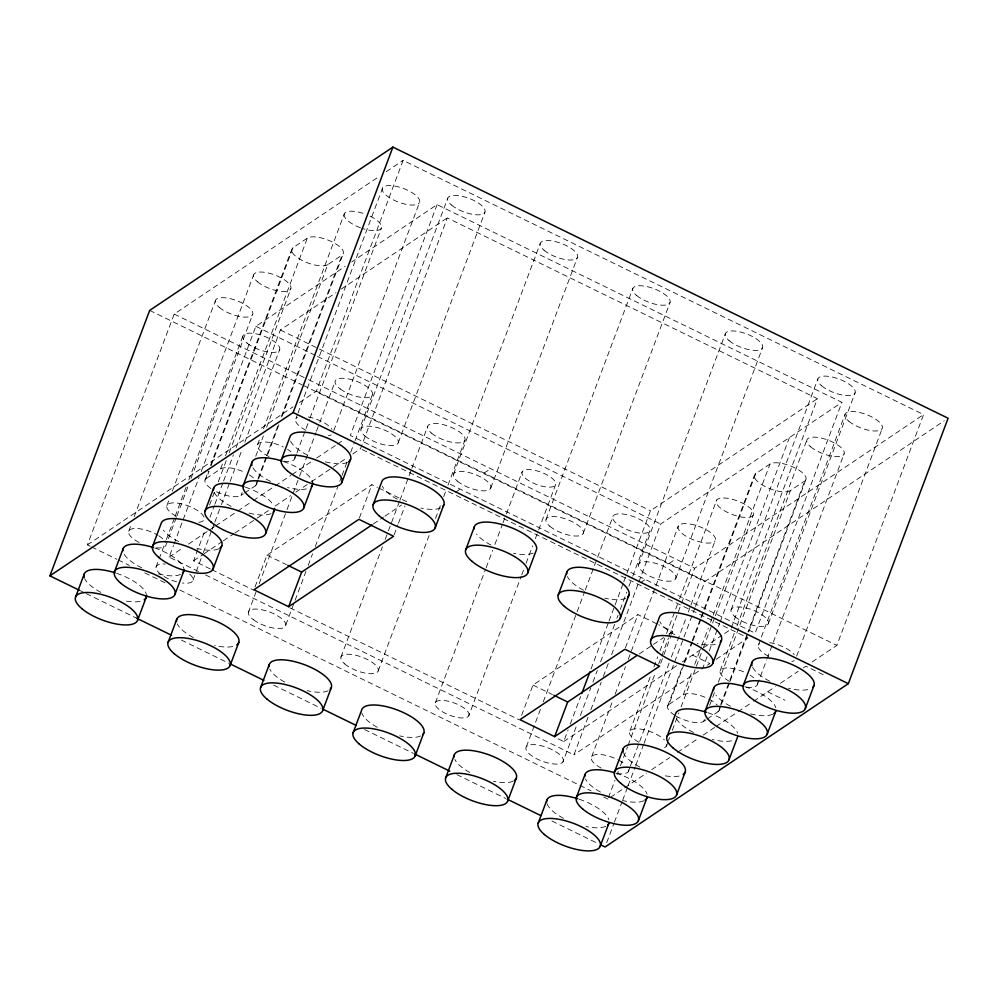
<?xml version="1.0" encoding="UTF-8"?>
<svg xmlns="http://www.w3.org/2000/svg" width="998" height="998" viewBox="0 0 998 998"><rect width="100%" height="100%" fill="white"/><g stroke="black" fill="none" stroke-linecap="round" stroke-linejoin="round"><path stroke-width="0.75" stroke-dasharray="4.99 3.74" d="M90.219 546.268L87.412 544.896L174.176 314.083L379.826 176.01M128.73 531.26L131.449 524.012M134.181 516.752L215.481 300.46M166.878 505.649L169.61 498.389M172.342 491.128L253.642 274.837M156.05 567.064L165.868 540.941M166.417 539.494L174.6 517.712M175.149 516.265L186.065 487.224M188.784 479.976L242.801 336.264M176.309 517.563L165.942 545.145A19.86 7.248 20.6 0 1 154.54 547.59M176.858 516.116L187.774 487.086M191.042 478.366L252.706 314.333M198.515 571.492L169.099 557.134L173.465 545.519M174.001 544.072L199.101 477.294M201.284 471.48L255.85 326.321L345.183 266.341M205.039 480.026L208.308 471.318M210.491 465.517L291.79 249.213M210.99 488.583A19.86 7.248 20.6 0 1 206.299 478.504L209.031 471.243M211.214 465.43L293.05 247.691L307.359 238.085A19.86 7.248 20.6 0 1 331.86 241.753A19.86 7.248 20.6 0 1 342.065 255.026L280.401 419.06M206.299 478.504L220.608 468.885L222.791 463.084M225.511 455.824L307.359 238.085M209.555 505.013L215.019 490.492M218.288 481.784L226.471 460.016M229.203 452.755L290.855 288.721M210.366 568.985L193.6 560.801L205.064 530.312M209.967 517.251L214.333 505.637M214.882 504.19L223.065 482.408M223.614 480.961L233.432 454.826M236.164 447.578L280.351 329.989L336.002 292.626M193.001 580.15L195.72 572.889M196.269 571.442L202.819 554.027M203.367 552.568L211.551 530.799M212.087 529.339L214.271 523.538M214.82 522.091L220.82 506.123M221.369 504.664L229.552 482.895M230.101 481.435L242.102 449.499M244.834 442.251L279.752 349.337M257.496 444.809L260.228 437.548M263.509 428.841L344.26 213.996A19.86 7.248 20.6 0 1 365.293 214.108M216.491 491.777A19.86 7.248 20.6 0 0 240.992 495.445L242.09 492.538M255.725 456.248L263.372 435.926M266.641 427.219L327.756 264.632L342.065 255.026M244.572 493.037L255.301 485.839L257.484 480.026M258.033 478.578L266.216 456.81M266.765 455.35L278.217 424.874M256.561 484.304L258.208 479.951M258.744 478.504L278.941 424.786M282.209 416.079L343.324 253.492M295.857 418.748L297.504 414.395M298.04 412.935L382.621 187.936M299.537 402.481L316.354 391.191L403.105 160.379L923.599 414.569L836.835 645.382L808.417 664.456M294.722 458.693L296.356 454.327M296.905 452.88L309.455 419.497M310.004 418.037L381.473 227.881M255.039 586.874L266.965 555.138L371.892 484.691L377.444 487.398M248.29 612.635L255.925 592.313M259.206 583.605L286.488 511.026M287.025 509.566L299.038 477.63M299.575 476.183L315.954 432.633M316.491 431.186L319.223 423.925M319.772 422.466L335.041 381.822M333.769 430.612L419.434 202.694A19.86 7.248 20.6 0 0 394.996 186.127A19.86 7.248 20.6 0 0 388.646 197.13A19.86 7.248 20.6 0 0 419.434 202.694M437.099 204.64L350.335 435.452L755.162 633.144L841.913 402.331L437.099 204.64L351.658 262M285.815 624.96L294.547 601.732M295.096 600.285L305.999 571.255M308.182 565.442L312.549 553.828M315.281 546.58L337.648 487.061M339.831 481.248L341.466 476.894M342.015 475.447L346.93 462.386M350.747 452.219L354.564 442.052M355.113 440.605L372.566 394.148M361.002 428.978L447.753 198.165M352.768 453.94L360.528 448.726L447.291 217.913L817.412 398.664L730.661 629.476L723.026 634.603M359.417 517.875L371.892 484.691M398.227 442.85L484.978 212.038M340.967 657.058L382.434 546.742M385.166 539.481L387.898 532.221M388.434 530.774L399.35 501.732M399.899 500.285L411.351 469.796M411.9 468.349L427.73 426.246M394.123 534.816L397.915 524.723M398.452 523.276L404.963 505.961M378.205 670.918L429.489 534.466M435.49 518.498L441.49 502.53M443.673 496.717L445.856 490.916M448.04 485.103L464.956 440.106M453.529 474.162L540.292 243.35M490.754 488.047L577.505 257.234M435.427 702.667L485.627 569.11M486.163 567.662L492.713 550.247M494.896 544.434L502.543 524.112M503.079 522.665L505.811 515.405M506.36 513.958L522.179 471.854M468.811 715.691A17.927 6.537 20.6 0 0 446.256 700.808A17.927 6.537 20.6 0 0 441.278 711.038A17.927 6.537 20.6 0 0 468.811 715.691L521.193 576.333M521.729 574.885L523.913 569.072M526.096 563.271L532.645 545.844M535.377 538.583L538.097 531.335M538.646 529.876L555.562 484.878A17.927 6.537 20.6 0 0 533.007 469.996A17.927 6.537 20.6 0 0 528.042 480.225A17.927 6.537 20.6 0 0 555.562 484.878M546.068 519.347L632.819 288.534M583.281 533.231L670.045 302.419M521.605 715.354L532.994 685.065L637.922 614.606L657.345 624.099M526.358 746.791L540.542 709.054M543.274 701.794L576.557 613.246M577.106 611.786L584.741 591.465M585.29 590.018L613.121 515.978M558.131 738.832L563.72 741.551L568.087 729.95M570.27 724.136L580.636 696.554M591.003 668.972L608.468 622.527M609.017 621.068L614.469 606.559M615.018 605.1L623.201 583.331M623.75 581.871L626.47 574.623M627.018 573.164L650.484 510.751L817.412 398.664M562.934 761.936A19.86 7.248 20.6 0 0 539.157 745.269A19.86 7.248 20.6 0 0 531.847 755.885A19.86 7.248 20.6 0 0 562.934 761.936L577.118 724.199M580.399 715.491L590.766 687.909M592.937 682.096L597.303 670.481M600.584 661.774L614.768 624.037M616.951 618.224L618.036 615.317M620.22 609.516L626.769 592.101M628.952 586.288L632.233 577.58M632.769 576.133L649.686 531.123A19.86 7.248 20.6 0 0 625.908 514.469A19.86 7.248 20.6 0 0 618.61 525.073A19.86 7.248 20.6 0 0 649.686 531.123M638.595 564.544L725.346 333.731M205.513 574.923L573.925 754.837L588.658 715.641M590.828 709.827L601.195 682.245M603.378 676.444L608.293 663.383M611.574 654.676L638.308 583.543M638.845 582.084L660.676 524.025L841.913 402.331M625.447 647.789L637.922 614.606M591.702 756.584L612.972 699.972M615.155 694.171L625.521 666.589M628.253 659.329L678.453 525.771M675.808 578.416L762.572 347.616M629.988 730.785L651.27 674.174M653.989 666.914L657.819 656.759M659.99 650.945L666.003 634.978M666.539 633.53L677.455 604.501M679.638 598.688L716.739 499.986M608.443 797.639L614.993 780.211M617.176 774.411L618.273 771.504M620.457 765.703L627.542 746.828M628.091 745.381L655.374 672.789M658.643 664.082L668.473 637.959M669.009 636.499L681.023 604.563M681.559 603.116L694.658 568.274L923.599 414.569M660.688 663.296L663.396 656.085M663.944 654.638L670.993 635.888M671.529 634.441L672.615 631.559L658.742 624.773M628.278 771.716L629.925 767.362M630.462 765.903L669.209 662.847M671.392 657.033L686.125 617.837M688.308 612.036L690.479 606.223M691.028 604.776L715.042 540.904A19.86 7.248 20.6 0 0 691.227 524.249A19.86 7.248 20.6 0 0 683.967 534.878A19.86 7.248 20.6 0 0 715.042 540.904M606.734 842.611L613.857 823.649M614.406 822.19L622.078 801.768M622.627 800.321L627.567 787.185M628.104 785.738L635.239 766.776M635.788 765.316L643.461 744.895M644.009 743.435L683.48 638.433M684.029 636.974L694.982 607.807M695.531 606.347L704.85 581.547L944.22 420.844M667.687 705.973L683.518 663.882M684.067 662.423L691.701 642.101M692.25 640.654L700.434 618.872M700.97 617.425L754.451 475.16M674.898 715.366A19.86 7.248 20.6 0 1 668.947 704.438L684.229 663.795M684.778 662.348L692.412 642.026M692.961 640.566L701.145 618.797M701.694 617.338L755.711 473.626L770.019 464.02A19.86 7.248 20.6 0 1 794.52 467.7A19.86 7.248 20.6 0 1 804.712 480.974L747.964 631.946M668.947 704.438L683.256 694.833L692.537 670.157M694.72 664.356L701.27 646.929M701.806 645.481L708.355 628.054M710.539 622.253L712.722 616.452M713.271 614.993L770.019 464.02M666.302 746.279L667.936 741.926M668.485 740.466L669.583 737.572M672.303 730.311L678.852 712.884M681.035 707.083L702.866 649.012M703.403 647.565L714.867 617.076M715.416 615.629L753.066 515.467A19.86 7.248 20.6 0 0 729.925 498.738A19.86 7.248 20.6 0 0 721.716 508.968A19.86 7.248 20.6 0 0 753.066 515.467M707.058 656.759L702.692 668.373L573.925 754.837M709.241 650.958L719.608 623.376M720.157 621.916L789.455 437.561M731.122 609.728L817.886 378.916M720.157 670.743L734.89 631.559M737.073 625.746L806.908 439.943M675.895 715.965A19.86 7.248 20.6 0 0 703.652 721.392L704.738 718.485M709.653 705.424L715.653 689.456M718.385 682.195L790.404 490.579L804.712 480.974M707.233 718.984L717.961 711.786L720.144 705.973M720.693 704.526L747.427 633.393M719.221 710.252L720.855 705.898M721.404 704.438L729.588 682.669M730.137 681.222L748.138 633.318M748.687 631.859L805.972 479.439M758.318 645.132L845.069 414.32M768.348 623.613L855.099 392.8M757.382 684.628L766.651 659.952M767.2 658.505L844.133 453.816M796.629 656.11L882.294 428.204M386.301 171.668L403.105 160.379M341.179 289.158L447.291 217.913M87.412 544.896L293.075 406.822M240.992 495.445L243.387 493.848M169.099 557.134L183.333 547.565M188.51 544.097L214.408 526.707M215.705 525.846L236.414 511.937M237.711 511.063L251.945 501.507M253.243 500.634L273.963 486.725M275.248 485.864L290.792 475.435M292.077 474.561L311.501 461.525M316.678 458.045L336.101 445.008M337.386 444.135L343.861 439.794M193.6 560.801L202.656 554.713M203.954 553.853L222.067 541.689M223.365 540.816L233.719 533.868M235.004 532.994L255.713 519.097M257.01 518.224L268.662 510.415M275.124 506.061L290.655 495.644M295.832 492.164L310.066 482.608M311.364 481.735L347.591 457.408M373.314 523.975L383.556 517.101M384.841 516.24L401.47 505.075M455.45 492.313L460.215 489.107M484.067 473.102L491.216 468.299M640.516 582.682L645.282 579.489M669.122 563.471L676.282 558.668M639.344 653.89L652.143 645.307M653.428 644.446L663.658 637.572M668.772 634.129L672.615 631.559M563.72 741.551L677.043 665.466M682.195 662.011L702.679 648.263M703.952 647.415L721.754 635.452M707.47 665.167L709.852 663.57L692.5 655.1M716.215 659.304L748.001 637.947L360.528 448.726M703.652 721.392L706.035 719.783M610.477 797.352L623.363 788.707M624.661 787.846L646.554 773.138M651.719 769.67L669.758 757.557M677.48 752.367L698.101 738.532M703.253 735.064L714.855 727.28M716.14 726.419L736.761 712.572M738.046 711.711L752.218 702.193M753.502 701.332L775.309 686.686M780.399 683.268L798.213 671.317M803.29 667.899L805.835 666.19L823.188 674.673M280.351 329.989L318.063 348.402M319.46 349.088L650.484 510.751M255.85 326.321L316.092 355.737M317.489 356.423L660.676 524.025M174.176 314.083L307.097 379.003M308.494 379.689L694.658 568.274M316.354 391.191L836.835 645.382M149.675 310.415L302.107 384.866M303.504 385.54L704.85 581.547M378.828 488.084L406.585 501.645M767.687 691.814L785.027 700.284M266.965 555.138L286.389 564.631M532.994 685.065L552.418 694.546M211.763 569.671L253.654 590.13M289.969 607.869L519.035 719.733M91.616 546.954L116.803 559.254M118.201 559.928L129.391 565.404M144.785 572.914L165.768 583.169M179.765 589.993L578.516 784.74M579.925 785.426L591.115 790.89M603.703 797.04L607.907 799.086M79.266 590.192L84.867 592.924M86.265 593.61L136.601 618.199M181.349 640.055L228.904 663.271M273.652 685.127L321.194 708.343M364.557 729.513L413.496 753.415M456.847 774.598L505.799 798.5M551.944 821.03L598.089 843.572M139.071 542.45A19.86 7.248 20.6 0 1 131.062 529.177A19.86 7.248 20.6 0 1 157.746 535.153M158.732 535.764A19.86 7.248 20.6 0 1 163.971 539.98M176.135 516.24A19.86 7.248 20.6 0 1 170.259 503.241A19.86 7.248 20.6 0 1 197.941 510.839A19.86 7.248 20.6 0 1 198.19 522.303M294.709 456.685A19.86 7.248 20.6 0 1 283.32 461.138M268.961 456.548A19.86 7.248 20.6 0 1 258.756 443.274A19.86 7.248 20.6 0 1 283.27 446.942M287.511 449.3A19.86 7.248 20.6 0 1 290.979 451.82M331.099 434.903A19.86 7.248 20.6 0 1 328.379 435.702M305.962 430.35A19.86 7.248 20.6 0 1 297.441 417.351M308.232 416.939A19.86 7.248 20.6 0 1 332.035 429.34M220.608 468.885A19.86 7.248 20.6 0 1 245.109 472.565M249.35 474.923A19.86 7.248 20.6 0 1 254.59 479.127M256.561 482.296A19.86 7.248 20.6 0 1 255.301 485.839M666.914 744.483A19.86 7.248 20.6 0 1 664.456 747.539M638.87 742.238A19.86 7.248 20.6 0 1 634.79 728.877A19.86 7.248 20.6 0 1 664.331 739.83M628.74 769.87A19.86 7.248 20.6 0 1 615.504 773.25M601.208 768.123A19.86 7.248 20.6 0 1 593.124 755.386A19.86 7.248 20.6 0 1 617.675 759.615M618.772 760.177A19.86 7.248 20.6 0 1 624.96 764.318M189.67 574.087A19.623 7.161 20.6 0 1 182.422 582.994M176.609 581.809A19.623 7.161 20.6 0 1 156.923 570.369A19.623 7.161 20.6 0 1 165.194 564.082M327.756 264.632A19.86 7.248 20.6 0 1 303.255 260.965A19.86 7.248 20.6 0 1 293.05 247.691M370.021 216.129A19.86 7.248 20.6 0 1 381.149 228.517A19.86 7.248 20.6 0 1 361.663 228.205M360.453 227.769A19.86 7.248 20.6 0 1 344.26 213.996M605.674 826.344A33.109 12.076 20.6 0 1 586.038 826.531M563.508 818.335A33.109 12.076 20.6 0 1 546.892 803.353M579.214 799.236A33.109 12.076 20.6 0 1 608.905 819.807M513.134 781.16A33.109 12.076 20.6 0 1 493.511 781.347M469.771 772.489A33.109 12.076 20.6 0 1 454.839 759.416M420.607 735.963A33.109 12.076 20.6 0 1 399.649 735.863M377.244 727.293A33.109 12.076 20.6 0 1 361.837 712.984M328.08 690.778A33.109 12.076 20.6 0 1 307.122 690.666M284.704 682.108A33.109 12.076 20.6 0 1 269.772 669.034M232.621 646.542A33.109 12.076 20.6 0 1 214.582 645.481M193.387 637.572A33.109 12.076 20.6 0 1 177.245 623.85M140.094 601.345A33.109 12.076 20.6 0 1 123.39 600.584M100.848 592.388A33.109 12.076 20.6 0 1 84.718 578.653M116.566 573.289A33.109 12.076 20.6 0 1 146.244 593.86M180.501 574.424A32.31 11.789 20.6 0 1 157.435 573.675M141.766 567.837A32.31 11.789 20.6 0 1 123.602 553.204M154.69 547.964A32.31 11.789 20.6 0 1 183.657 568.049M218.662 548.813A32.31 11.789 20.6 0 1 196.893 548.389M178.704 541.615A32.31 11.789 20.6 0 1 163.373 530.175M271.119 513.583A32.31 11.789 20.6 0 1 248.053 512.835M231.174 506.385A32.31 11.789 20.6 0 1 214.221 492.363M245.308 487.124A32.31 11.789 20.6 0 1 273.814 505.986M306.423 488.895A32.31 11.789 20.6 0 1 287.511 487.548M270.533 481.373A32.31 11.789 20.6 0 1 252.382 466.752M283.469 461.5A32.31 11.789 20.6 0 1 312.436 481.585M347.441 462.348A32.31 11.789 20.6 0 1 324.362 461.6M307.484 455.15A32.31 11.789 20.6 0 1 290.543 441.128M440.629 507.895A33.109 12.076 20.6 0 1 421.006 508.082M397.266 499.225A33.109 12.076 20.6 0 1 382.334 486.151M533.169 553.079A33.109 12.076 20.6 0 1 513.533 553.266M491.004 545.07A33.109 12.076 20.6 0 1 476.52 533.992M625.696 598.276A33.109 12.076 20.6 0 1 604.738 598.164M583.531 590.255A33.109 12.076 20.6 0 1 567.4 576.532M715.304 644.409A33.109 12.076 20.6 0 1 697.265 643.348M674.86 634.79A33.109 12.076 20.6 0 1 659.928 621.717M807.831 689.593A33.109 12.076 20.6 0 1 788.457 688.221M769.82 681.272A33.109 12.076 20.6 0 1 752.455 666.901M772.602 714.269A33.109 12.076 20.6 0 1 748.962 713.495M730.436 706.247A33.109 12.076 20.6 0 1 715.953 695.182M744.782 686.699A33.109 12.076 20.6 0 1 775.833 707.732M731.522 740.828A33.109 12.076 20.6 0 1 712.148 739.456M693.51 732.507A33.109 12.076 20.6 0 1 676.145 718.136M707.994 712.772A33.109 12.076 20.6 0 1 737.684 733.343M679.052 776.057A33.109 12.076 20.6 0 1 662.348 775.296M639.818 767.088A33.109 12.076 20.6 0 1 623.688 753.365M643.822 800.733A33.109 12.076 20.6 0 1 622.864 800.621M600.459 792.063A33.109 12.076 20.6 0 1 585.527 778.989M616.003 773.163A33.109 12.076 20.6 0 1 647.053 794.196M683.256 694.833A19.86 7.248 20.6 0 1 707.769 698.5M708.879 699.062A19.86 7.248 20.6 0 1 717.25 705.075M719.209 708.243A19.86 7.248 20.6 0 1 717.961 711.786M790.404 490.579A19.86 7.248 20.6 0 1 765.903 486.912A19.86 7.248 20.6 0 1 755.711 473.626M757.37 682.632A19.86 7.248 20.6 0 1 745.98 687.073M729.413 681.347A19.86 7.248 20.6 0 1 721.916 668.922A19.86 7.248 20.6 0 1 745.918 672.889M750.172 675.247A19.86 7.248 20.6 0 1 753.64 677.767M794.271 660.551A19.86 7.248 20.6 0 1 791.826 661.499M768.66 656.31A19.86 7.248 20.6 0 1 759.578 643.598M769.707 642.687A19.86 7.248 20.6 0 1 794.246 654.663M364.744 435.839A19.86 7.248 20.6 0 0 396.954 444.384A19.86 7.248 20.6 0 0 377.132 427.518A19.86 7.248 20.6 0 0 364.744 435.839M734.865 616.589A19.86 7.248 20.6 0 0 767.088 625.147A19.86 7.248 20.6 0 0 747.253 608.269A19.86 7.248 20.6 0 0 734.865 616.589M253.504 619.77A19.86 7.248 20.6 0 0 285.079 626.707A19.86 7.248 20.6 0 0 262.586 609.915A19.86 7.248 20.6 0 0 253.504 619.77M344.734 663.932A19.86 7.248 20.6 0 0 376.945 672.452A19.86 7.248 20.6 0 0 357.072 655.586A19.86 7.248 20.6 0 0 344.734 663.932M340.256 388.958A19.86 7.248 20.6 0 0 371.83 395.894A19.86 7.248 20.6 0 0 349.337 379.103A19.86 7.248 20.6 0 0 340.256 388.958M431.498 433.12A19.86 7.248 20.6 0 0 463.708 441.64A19.86 7.248 20.6 0 0 443.823 424.774A19.86 7.248 20.6 0 0 431.498 433.12M257.372 281.698A19.86 7.248 20.6 0 0 289.595 290.256A19.86 7.248 20.6 0 0 269.772 273.377A19.86 7.248 20.6 0 0 257.372 281.698M219.223 307.322A19.86 7.248 20.6 0 0 251.446 315.867A19.86 7.248 20.6 0 0 231.611 299.001A19.86 7.248 20.6 0 0 219.223 307.322M451.495 205.027A19.86 7.248 20.6 0 0 483.718 213.572A19.86 7.248 20.6 0 0 463.883 196.706A19.86 7.248 20.6 0 0 451.495 205.027M821.616 385.777A19.86 7.248 20.6 0 0 853.839 394.335A19.86 7.248 20.6 0 0 834.016 377.456A19.86 7.248 20.6 0 0 821.616 385.777M247.117 343.162A19.623 7.161 20.6 0 0 278.716 350.947A19.623 7.161 20.6 0 0 257.995 334.293A19.623 7.161 20.6 0 0 247.117 343.162M457.271 481.024A19.86 7.248 20.6 0 0 489.494 489.581A19.86 7.248 20.6 0 0 469.659 472.703A19.86 7.248 20.6 0 0 457.271 481.024M549.798 526.22A19.86 7.248 20.6 0 0 582.021 534.766A19.86 7.248 20.6 0 0 562.198 517.9A19.86 7.248 20.6 0 0 549.798 526.22M642.338 571.405A19.86 7.248 20.6 0 0 674.548 579.95A19.86 7.248 20.6 0 0 654.725 563.084A19.86 7.248 20.6 0 0 642.338 571.405M810.65 446.805A19.86 7.248 20.6 0 0 842.873 455.35A19.86 7.248 20.6 0 0 823.038 438.484A19.86 7.248 20.6 0 0 810.65 446.805M848.811 421.181A19.86 7.248 20.6 0 0 881.022 429.739A19.86 7.248 20.6 0 0 861.199 412.86A19.86 7.248 20.6 0 0 848.811 421.181M729.089 340.592A19.86 7.248 20.6 0 0 761.312 349.138A19.86 7.248 20.6 0 0 741.477 332.272A19.86 7.248 20.6 0 0 729.089 340.592M636.562 295.408A19.86 7.248 20.6 0 0 668.785 303.953A19.86 7.248 20.6 0 0 648.95 287.087A19.86 7.248 20.6 0 0 636.562 295.408M544.022 250.211A19.86 7.248 20.6 0 0 576.245 258.769A19.86 7.248 20.6 0 0 556.422 241.89A19.86 7.248 20.6 0 0 544.022 250.211"/><path stroke-width="1.5" d="M79.266 590.192L49.9 575.846L149.675 310.415L392.913 147.105L948.1 418.237L848.325 683.667L605.087 846.99L600.896 844.932M75.549 597.153L84.231 574.075M114.446 571.804L123.128 548.725M152.607 546.193L161.289 523.114A32.31 11.789 20.6 0 1 199.413 524.861A32.31 11.789 20.6 0 1 219.772 548.189M137.587 620.282L146.257 597.203M205.077 510.964L213.747 487.885M174.999 594.396L183.669 571.305M168.088 642.338L176.758 619.259M243.225 485.352L251.908 462.274M213.148 568.773L221.83 545.694M49.9 575.846L293.15 412.536L392.913 147.105M281.386 459.729L290.056 436.65A32.31 11.789 20.6 0 1 328.192 438.396A32.31 11.789 20.6 0 1 348.551 461.725M265.618 533.543L274.288 510.465M230.114 665.479L238.796 642.4M303.779 507.932L312.449 484.853M288.647 606.709L393.574 536.263L358.881 519.309L253.954 589.768L288.647 606.709L301.658 572.091L372.042 524.836M260.615 687.522L269.285 664.443M341.927 482.308L350.61 459.23M373.165 504.639L381.847 481.56A33.109 12.076 20.6 0 1 419.584 482.795A33.109 12.076 20.6 0 1 442.7 506.497M322.641 710.663L331.324 687.585M353.142 732.719L361.825 709.64A33.109 12.076 20.6 0 1 399.562 710.875A33.109 12.076 20.6 0 1 422.678 734.578M435.203 527.78L443.885 504.701M465.704 549.836L474.374 526.744M415.18 755.848L423.851 732.769M445.669 777.904L454.352 754.825M527.73 572.964L536.413 549.886A33.109 12.076 20.6 0 0 506.71 525.958A33.109 12.076 20.6 0 0 474.15 528.903M558.231 595.02L566.914 571.941M507.708 801.045L516.39 777.966M554.676 736.624L659.603 666.177L624.91 649.236L519.97 719.683L554.676 736.624L567.687 702.006L636.786 655.611M581.734 693.647L589.918 671.879M538.209 823.101L546.879 800.009M620.269 618.161L628.94 595.07M576.357 797.477L585.04 774.398M650.758 640.205L659.441 617.126A33.109 12.076 20.6 0 1 697.178 618.361A33.109 12.076 20.6 0 1 720.294 642.063M614.519 771.853L623.189 748.774M600.235 846.229L608.917 823.15A33.109 12.076 20.6 0 1 607.745 824.959M666.988 736.636L675.658 713.558A33.109 12.076 20.6 0 1 706.621 712.322M638.396 820.618L647.066 797.527A33.109 12.076 20.6 0 1 644.97 800.084M712.797 663.346L721.467 640.267M705.137 711.013L713.82 687.934M676.557 794.994L685.227 771.916M743.298 685.401L751.968 662.323M729.014 759.765L737.697 736.686M767.175 734.154L775.845 711.075A33.109 12.076 20.6 0 1 773.749 713.62M805.324 708.53L814.006 685.451M293.15 412.536L848.325 683.667M287.786 565.305L301.658 572.091M553.803 695.232L567.687 702.006M136.601 618.199L171.569 635.264M230.301 663.957L263.859 680.349M322.604 709.029L356.161 725.421M414.894 754.101L449.861 771.18M507.196 799.173L540.754 815.566M546.654 802.167A33.109 12.076 20.6 0 1 577.854 798.787M454.127 756.983A33.109 12.076 20.6 0 1 490.742 755.523A33.109 12.076 20.6 0 1 514.282 780.511M269.061 666.602A33.109 12.076 20.6 0 1 304.34 664.631A33.109 12.076 20.6 0 1 330.151 689.393M176.534 621.417A33.109 12.076 20.6 0 1 213.148 619.958A33.109 12.076 20.6 0 1 236.688 644.945M84.244 577.405A33.109 12.076 20.6 0 1 115.194 572.84M146.494 595.045A33.109 12.076 20.6 0 1 144.161 599.761M122.904 550.834A32.31 11.789 20.6 0 1 153.355 547.528M183.894 569.209A32.31 11.789 20.6 0 1 182.522 573.077M213.522 489.993A32.31 11.789 20.6 0 1 243.974 486.687M274.512 508.369A32.31 11.789 20.6 0 1 273.153 512.224M251.92 465.53A32.31 11.789 20.6 0 1 282.122 461.064M312.673 482.745A32.31 11.789 20.6 0 1 311.301 486.612M566.677 574.1A33.109 12.076 20.6 0 1 601.956 572.116A33.109 12.076 20.6 0 1 627.767 596.879M751.981 665.654A33.109 12.076 20.6 0 1 785.663 662.011A33.109 12.076 20.6 0 1 812.834 687.26M713.582 690.092A33.109 12.076 20.6 0 1 743.41 686.275M623.201 752.118A33.109 12.076 20.6 0 1 658.243 748.962A33.109 12.076 20.6 0 1 683.131 774.473M584.803 776.556A33.109 12.076 20.6 0 1 614.631 772.739M544.434 834.54A33.109 12.076 20.6 0 0 598.139 848.787A33.109 12.076 20.6 0 0 565.093 820.668A33.109 12.076 20.6 0 0 544.434 834.54M451.907 789.343A33.109 12.076 20.6 0 0 505.612 803.59A33.109 12.076 20.6 0 0 472.565 775.483A33.109 12.076 20.6 0 0 451.907 789.343M582.595 808.916A33.109 12.076 20.6 0 0 636.3 823.163A33.109 12.076 20.6 0 0 603.241 795.057A33.109 12.076 20.6 0 0 582.595 808.916M359.38 744.159A33.109 12.076 20.6 0 0 413.072 758.405A33.109 12.076 20.6 0 0 380.026 730.287A33.109 12.076 20.6 0 0 359.38 744.159M266.84 698.974A33.109 12.076 20.6 0 0 320.545 713.221A33.109 12.076 20.6 0 0 287.499 685.102A33.109 12.076 20.6 0 0 266.84 698.974M174.313 653.777A33.109 12.076 20.6 0 0 228.018 668.024A33.109 12.076 20.6 0 0 194.972 639.918A33.109 12.076 20.6 0 0 174.313 653.777M81.786 608.593A33.109 12.076 20.6 0 0 135.478 622.839A33.109 12.076 20.6 0 0 102.432 594.721A33.109 12.076 20.6 0 0 81.786 608.593M120.533 582.982A32.31 11.789 20.6 0 0 172.941 596.879A32.31 11.789 20.6 0 0 140.693 569.446A32.31 11.789 20.6 0 0 120.533 582.982M158.694 557.358A32.31 11.789 20.6 0 0 211.102 571.268A32.31 11.789 20.6 0 0 178.842 543.823A32.31 11.789 20.6 0 0 158.694 557.358M211.152 522.129A32.31 11.789 20.6 0 0 263.572 536.038A32.31 11.789 20.6 0 0 231.311 508.606A32.31 11.789 20.6 0 0 211.152 522.129M249.313 496.517A32.31 11.789 20.6 0 0 301.72 510.427A32.31 11.789 20.6 0 0 269.472 482.982A32.31 11.789 20.6 0 0 249.313 496.517M287.461 470.894A32.31 11.789 20.6 0 0 339.881 484.803A32.31 11.789 20.6 0 0 307.621 457.358A32.31 11.789 20.6 0 0 287.461 470.894M379.402 516.078A33.109 12.076 20.6 0 0 433.107 530.337A33.109 12.076 20.6 0 0 400.061 502.219A33.109 12.076 20.6 0 0 379.402 516.078M471.929 561.275A33.109 12.076 20.6 0 0 525.634 575.522A33.109 12.076 20.6 0 0 492.588 547.403A33.109 12.076 20.6 0 0 471.929 561.275M564.469 606.46A33.109 12.076 20.6 0 0 618.161 620.706A33.109 12.076 20.6 0 0 585.115 592.6A33.109 12.076 20.6 0 0 564.469 606.46M656.996 651.644A33.109 12.076 20.6 0 0 710.701 665.903A33.109 12.076 20.6 0 0 677.654 637.784A33.109 12.076 20.6 0 0 656.996 651.644M749.523 696.841A33.109 12.076 20.6 0 0 803.228 711.087A33.109 12.076 20.6 0 0 770.182 682.969A33.109 12.076 20.6 0 0 749.523 696.841M711.374 722.452A33.109 12.076 20.6 0 0 765.067 736.711A33.109 12.076 20.6 0 0 732.021 708.592A33.109 12.076 20.6 0 0 711.374 722.452M673.213 748.076A33.109 12.076 20.6 0 0 726.918 762.322A33.109 12.076 20.6 0 0 693.872 734.204A33.109 12.076 20.6 0 0 673.213 748.076M620.756 783.305A33.109 12.076 20.6 0 0 674.448 797.552A33.109 12.076 20.6 0 0 641.402 769.433A33.109 12.076 20.6 0 0 620.756 783.305"/></g></svg>
